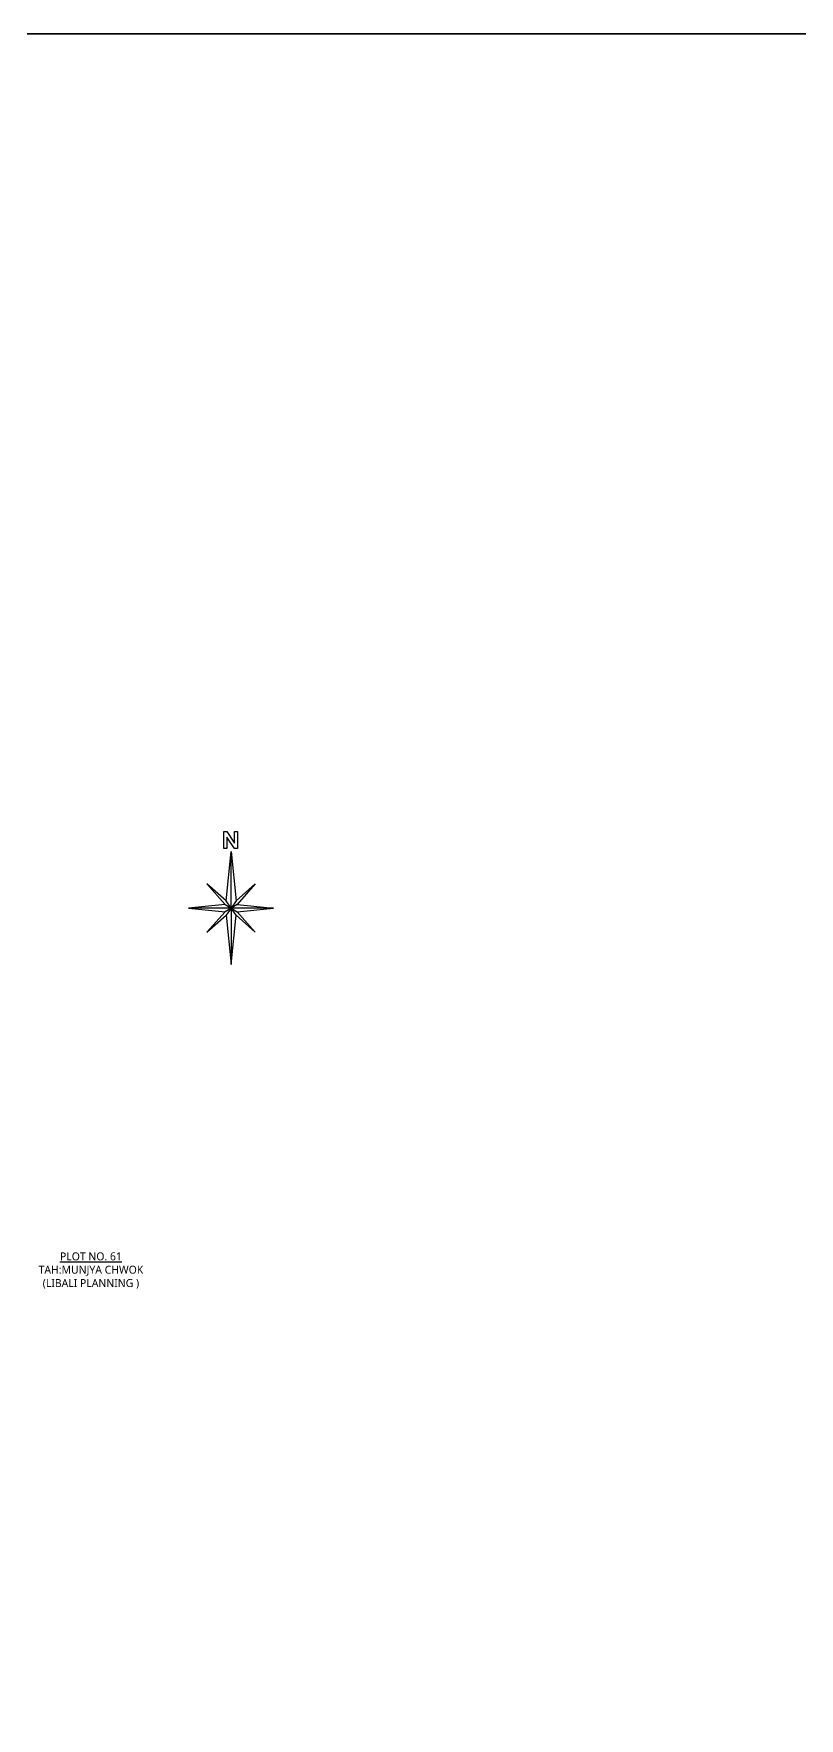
# Model space of a CAD drawing. Header units: inches. Extents: x 17146 to 31738, y -8920 to -2452.
# Drawn here: x 19939 to 20609, y -5574 to -4100 of the extents above; entities that cross this region are included whole.
import ezdxf

# ---------------------------------------------------------------- set-up
doc = ezdxf.new("R2010")
doc.units = ezdxf.units.IN
doc.header["$LTSCALE"] = 25
doc.header["$MEASUREMENT"] = 0
doc.layers.get('Defpoints').update_dxf_attribs({"color": 251})
doc.layers.add('Text-internal', color=7, linetype='Continuous')
doc.layers.add('Wall-Section', color=6, linetype='Continuous', lineweight=35)
doc.styles.add('int text 1in-8ft', font='trebuc.ttf', dxfattribs={"height": 7})

# ---------------------------------------------------------------- blocks, each defined once
blk = doc.blocks.new('north arrow')
at = {"linetype": 'Continuous'}
for p, q in [((-6.4, 116.3), (-3.6, 116.3)), ((-6.4, 101.5), (-6.4, 116.3)), ((-3.6, 116.3), (2.9, 106.1)), ((-3.6, 111.6), (-3.6, 101.5)), ((2.9, 101.5), (-3.6, 111.6)), ((2.9, 116.3), (5.7, 116.3)), ((2.9, 106.1), (2.9, 116.3)), ((5.7, 116.3), (5.7, 101.5)), ((-3.6, 101.5), (-6.4, 101.5)), ((-4.3, 55.7), (0, 99)), ((0, 99), (4.3, 55.7)), ((0, 49.5), (0, 99)), ((5.7, 101.5), (2.9, 101.5)), ((-21.2, 70.7), (-5.1, 52.7)), ((-4.3, 55.7), (-21.2, 70.7)), ((4.3, 55.7), (21.2, 70.7)), ((21.2, 70.7), (5.2, 52.7)), ((-5.1, 52.7), (-37.1, 49.5)), ((-37.1, 49.5), (-5.1, 46.3)), ((0, 49.5), (-37.1, 49.5)), ((-5.1, 46.3), (-21.2, 28.3)), ((-5.1, 52.7), (0, 49.5)), ((0, 49.5), (-5.1, 46.3)), ((0, 49.5), (-4.3, 55.7)), ((0, 49.5), (-4.3, 43.3)), ((4.3, 55.7), (0, 49.5)), ((5.2, 52.7), (0, 49.5)), ((0, 49.5), (5.2, 46.3)), ((4.3, 43.3), (0, 49.5)), ((37.1, 49.5), (0, 49.5)), ((0, 49.5), (0, 0)), ((5.2, 52.7), (37.1, 49.5)), ((5.2, 46.3), (37.1, 49.5)), ((5.2, 46.3), (21.2, 28.3)), ((-21.2, 28.3), (-4.3, 43.3)), ((-4.3, 43.3), (0, 0)), ((0, 0), (4.3, 43.3)), ((4.3, 43.3), (21.2, 28.3))]:
    blk.add_line(p, q, dxfattribs=at)

msp = doc.modelspace()

# ---------------------------------------------------------------- linework, layer by layer
at = {"layer": 'Wall-Section'}
msp.add_lwpolyline([(17145.9, -4100.4), (31738.2, -4100.4), (31738.2, -7334.9), (17145.9, -7334.9)], close=True, dxfattribs=at)

# ---------------------------------------------------------------- block references
at = {"layer": 'Defpoints'}
msp.add_blockref('north arrow', (20111.7, -4914.7), dxfattribs=at)

# ---------------------------------------------------------------- texts
at = {"layer": 'Text-internal', "insert": (19881.1, -5166.4), "char_height": 7, "width": 216.072, "attachment_point": 1, "style": 'int text 1in-8ft'}
msp.add_mtext('\\pxqc;{\\LPLOT NO. 61\\P}TAH:MUNJYA CHWOK \\P(LIBALI PLANNING )', dxfattribs=at)

doc.saveas('drawing.dxf')
